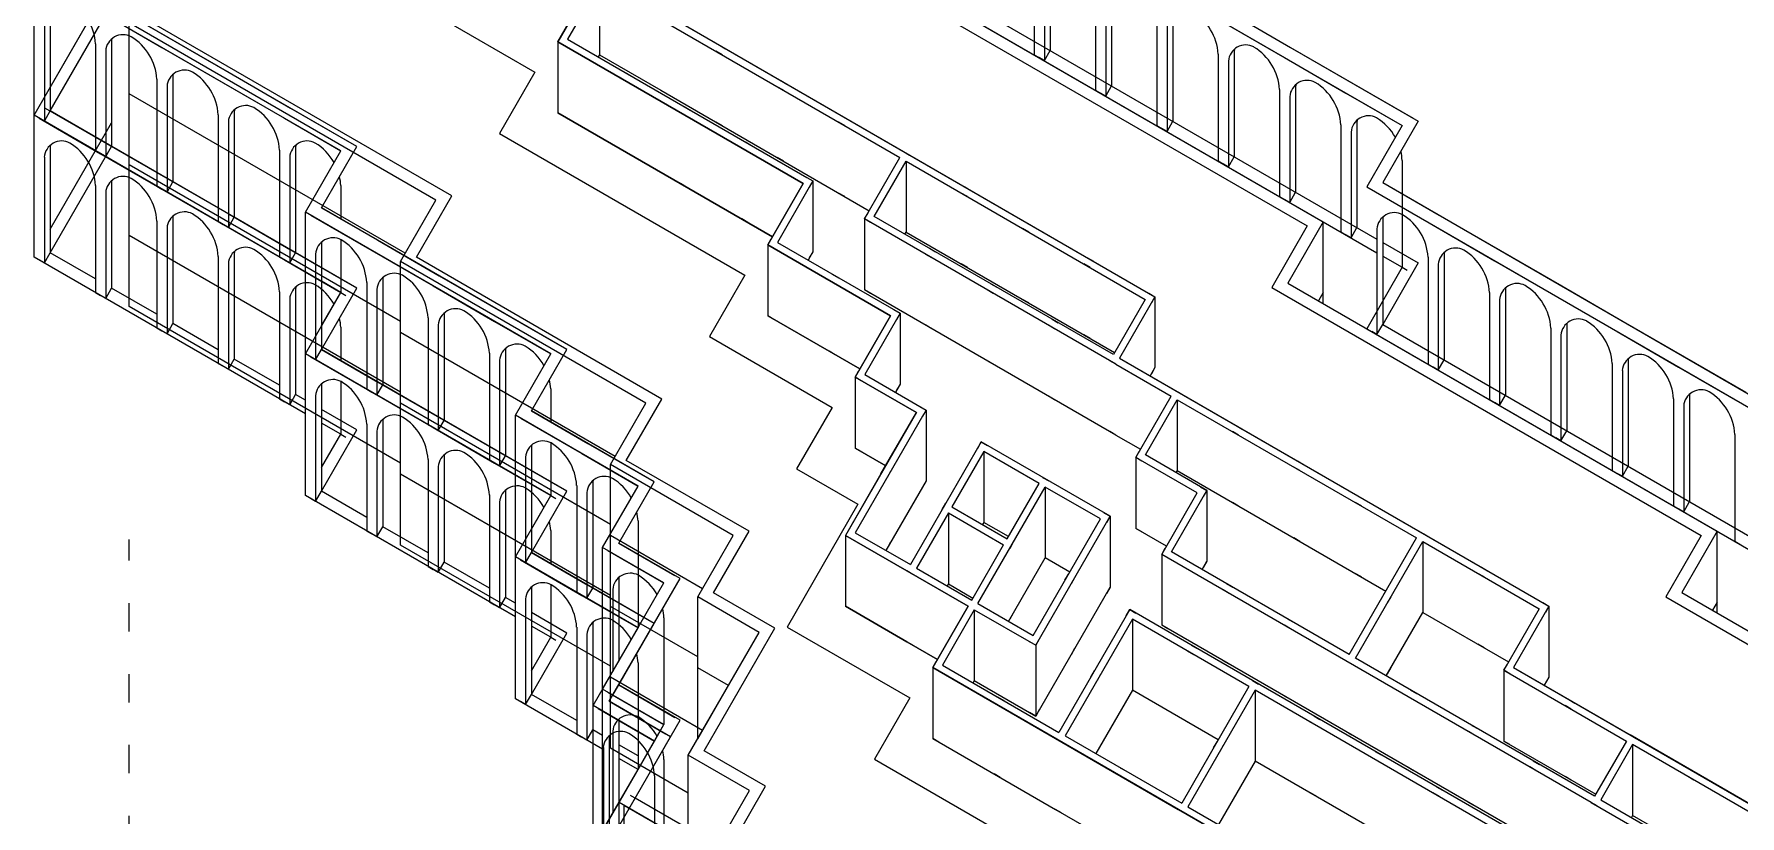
# Model space of a CAD drawing. Header units: metres. Extents: x 1950 to 2882, y 2050 to 2715.
# Drawn here: x 2623.6 to 2695.8, y 2284.4 to 2317.5 of the extents above; entities that cross this region are included whole.
import ezdxf

# ---------------------------------------------------------------- set-up
doc = ezdxf.new("R2010")
doc.units = ezdxf.units.M
doc.linetypes.add('ACAD_ISO03W100', pattern=[30, 12, -18])
for name, color, linetype in [('BACK 1', 250, 'Continuous'), ('BRICK WALLS', 250, 'Continuous'), ('OUTLINE', 250, 'Continuous'), ('PILARS', 250, 'Continuous')]:
    doc.layers.add(name, color=color, linetype=linetype)
doc.layers.add('DOUBLE SKIN FACADE', color=250, linetype='Continuous', transparency=0.5)
doc.layers.add('lineass', color=250, linetype='ACAD_ISO03W100', transparency=0.5)

msp = doc.modelspace()

# ---------------------------------------------------------------- linework, layer by layer
at = {"layer": 'BACK 1'}
for p, q in [((2637.014, 2320.431), (2644.808, 2315.931)), ((2644.808, 2315.931), (2643.308, 2313.333)), ((2660.691, 2289.441), (2659.191, 2286.843))]:
    msp.add_line(p, q, dxfattribs=at)
for points in [[(2659.467, 2298.921), (2660.967, 2301.519), (2658.369, 2303.019), (2659.869, 2305.617), (2654.673, 2308.617), (2656.173, 2311.215), (2645.78, 2317.215), (2647.28, 2319.813), (2639.486, 2324.313), (2641.136, 2327.171)], [(2641.136, 2327.171), (2651.788, 2321.021), (2650.288, 2318.423), (2671.073, 2306.423), (2669.573, 2303.825), (2687.759, 2293.325), (2686.259, 2290.727), (2701.848, 2281.727), (2700.348, 2279.129), (2710.74, 2273.129), (2709.09, 2270.271), (2703.894, 2273.271), (2702.394, 2270.673), (2697.198, 2273.673), (2695.698, 2271.075), (2661.663, 2290.725), (2663.163, 2293.323), (2660.565, 2294.823)], [(2654.874, 2308.965), (2645.78, 2314.215)], [(2643.308, 2313.333), (2653.7, 2307.333)], [(2653.7, 2307.333), (2652.2, 2304.735)], [(2658.57, 2303.367), (2654.673, 2305.617)], [(2652.2, 2304.735), (2657.397, 2301.735)], [(2671.073, 2303.423), (2670.872, 2303.075)], [(2657.397, 2301.735), (2655.897, 2299.137)], [(2659.668, 2299.269), (2658.369, 2300.019)], [(2655.897, 2299.137), (2658.495, 2297.637)], [(2659.467, 2298.921), (2657.967, 2296.323)], [(2658.495, 2297.637), (2655.495, 2292.441)], [(2660.565, 2294.823), (2657.967, 2296.323)], [(2660.565, 2291.823), (2657.967, 2293.323)], [(2655.495, 2292.441), (2660.691, 2289.441)], [(2661.864, 2291.073), (2660.565, 2291.823)], [(2687.759, 2290.325), (2687.558, 2289.977)], [(2659.191, 2286.843), (2665.859, 2282.993)]]:
    msp.add_lwpolyline(points, dxfattribs=at)
at = {"layer": 'BRICK WALLS'}
for p, q in [((2647.54, 2319.663), (2647.54, 2316.663)), ((2647.54, 2316.663), (2647.489, 2316.575)), ((2647.54, 2316.663), (2650.138, 2315.163)), ((2660.531, 2312.163), (2660.531, 2309.163)), ((2658.771, 2309.715), (2658.771, 2306.715)), ((2671.073, 2306.423), (2671.073, 2303.423)), ((2669.423, 2303.565), (2671.761, 2302.215)), ((2669.573, 2303.825), (2671.911, 2302.475)), ((2672.021, 2302.065), (2672.021, 2299.065)), ((2669.423, 2300.565), (2670.462, 2299.965)), ((2663.825, 2299.869), (2663.825, 2296.869)), ((2670.261, 2299.617), (2670.261, 2296.617)), ((2666.423, 2298.369), (2666.423, 2295.369)), ((2673.269, 2298.227), (2673.269, 2295.227)), ((2662.325, 2297.271), (2662.325, 2294.271)), ((2669.171, 2297.129), (2669.171, 2294.129)), ((2671.359, 2295.519), (2671.359, 2292.519)), ((2682.413, 2296.065), (2682.413, 2293.065)), ((2687.759, 2293.325), (2687.759, 2290.325)), ((2663.423, 2293.173), (2663.423, 2290.173)), ((2670.119, 2292.771), (2670.119, 2289.771)), ((2666.021, 2291.673), (2666.021, 2288.673)), ((2685.85, 2290.617), (2685.85, 2287.617)), ((2663.423, 2290.173), (2663.372, 2290.085)), ((2675.315, 2289.771), (2675.315, 2286.771)), ((2691.306, 2287.467), (2691.306, 2284.467))]:
    msp.add_line(p, q, dxfattribs=at)
for points in [[(2647.28, 2319.813), (2645.78, 2317.215), (2656.173, 2311.215)], [(2647.54, 2319.663), (2646.19, 2317.325), (2656.323, 2311.475)], [(2650.138, 2318.163), (2660.271, 2312.313)], [(2650.288, 2318.423), (2660.421, 2312.573)], [(2645.78, 2317.215), (2645.78, 2314.215), (2654.874, 2308.965)], [(2650.138, 2315.163), (2658.972, 2310.063)], [(2669.423, 2303.565), (2658.771, 2309.715), (2660.271, 2312.313)], [(2660.421, 2312.573), (2671.073, 2306.423), (2669.573, 2303.825)], [(2656.583, 2311.325), (2656.583, 2308.325)], [(2656.173, 2311.215), (2654.673, 2308.617), (2659.869, 2305.617)], [(2656.433, 2311.065), (2655.083, 2308.727), (2660.279, 2305.727)], [(2660.48, 2309.075), (2660.531, 2309.163), (2669.364, 2304.063)], [(2654.673, 2308.617), (2654.673, 2305.617), (2658.57, 2303.367)], [(2656.583, 2308.325), (2656.382, 2307.977)], [(2669.423, 2300.565), (2658.771, 2306.715)], [(2659.869, 2305.617), (2658.369, 2303.019), (2660.967, 2301.519)], [(2660.279, 2305.727), (2660.279, 2302.727)], [(2660.129, 2305.467), (2658.779, 2303.129), (2661.377, 2301.629)], [(2671.073, 2303.423), (2670.872, 2303.075)], [(2658.369, 2303.019), (2658.369, 2300.019), (2659.668, 2299.269)], [(2660.279, 2302.727), (2660.078, 2302.379)], [(2679.153, 2291.019), (2671.359, 2295.519), (2672.859, 2298.117), (2670.261, 2299.617), (2671.761, 2302.215)], [(2679.303, 2291.279), (2671.769, 2295.629), (2673.269, 2298.227), (2670.671, 2299.727), (2672.021, 2302.065), (2682.153, 2296.215)], [(2671.911, 2302.475), (2682.303, 2296.475)], [(2660.967, 2301.519), (2657.967, 2296.323), (2660.565, 2294.823)], [(2661.227, 2301.369), (2658.377, 2296.433), (2660.715, 2295.083)], [(2661.377, 2301.629), (2661.377, 2298.629)], [(2663.423, 2293.173), (2666.021, 2291.673), (2669.171, 2297.129), (2663.715, 2300.279), (2660.715, 2295.083)], [(2666.163, 2298.519), (2663.825, 2299.869), (2662.475, 2297.531)], [(2671.97, 2298.977), (2672.021, 2299.065), (2680.854, 2293.965)], [(2661.377, 2298.629), (2659.676, 2295.683)], [(2663.573, 2293.433), (2666.423, 2298.369)], [(2663.573, 2293.433), (2665.911, 2292.083), (2668.761, 2297.019), (2666.423, 2298.369)], [(2664.813, 2296.181), (2666.163, 2298.519)], [(2662.325, 2297.271), (2660.975, 2294.933), (2663.313, 2293.583)], [(2662.325, 2297.271), (2664.663, 2295.921)], [(2662.475, 2297.531), (2664.813, 2296.181)], [(2664.864, 2296.269), (2663.825, 2296.869), (2663.774, 2296.781)], [(2657.967, 2296.323), (2657.967, 2293.323), (2660.565, 2291.823)], [(2671.56, 2295.867), (2670.261, 2296.617)], [(2679.303, 2291.279), (2682.153, 2296.215)], [(2682.303, 2296.475), (2687.759, 2293.325), (2686.259, 2290.727), (2691.196, 2287.877)], [(2663.313, 2293.583), (2664.663, 2295.921)], [(2689.696, 2285.279), (2679.563, 2291.129), (2682.413, 2296.065), (2687.35, 2293.215), (2685.85, 2290.617), (2691.046, 2287.617)], [(2660.565, 2294.823), (2663.163, 2293.323)], [(2664.872, 2292.683), (2666.423, 2295.369)], [(2667.462, 2294.769), (2666.423, 2295.369)], [(2673.068, 2294.879), (2673.269, 2295.227)], [(2662.325, 2294.271), (2662.274, 2294.183)], [(2662.325, 2294.271), (2663.364, 2293.671)], [(2663.423, 2290.173), (2666.021, 2288.673), (2669.171, 2294.129)], [(2663.163, 2293.323), (2661.663, 2290.725), (2666.859, 2287.725)], [(2663.423, 2293.173), (2662.073, 2290.835), (2667.009, 2287.985)], [(2675.205, 2290.181), (2670.009, 2293.181), (2667.009, 2287.985)], [(2675.055, 2289.921), (2670.119, 2292.771), (2667.269, 2287.835), (2672.205, 2284.985)], [(2679.153, 2288.019), (2671.359, 2292.519)], [(2680.862, 2290.379), (2682.413, 2293.065), (2686.051, 2290.965)], [(2660.565, 2291.823), (2661.864, 2291.073)], [(2661.663, 2290.725), (2661.663, 2287.725), (2666.859, 2284.725)], [(2689.546, 2285.019), (2679.153, 2291.019)], [(2687.759, 2290.325), (2687.558, 2289.977)], [(2673.756, 2287.671), (2670.119, 2289.771), (2668.568, 2287.085)], [(2675.055, 2289.921), (2672.205, 2284.985)], [(2686.546, 2279.823), (2683.948, 2281.323), (2685.448, 2283.921), (2675.315, 2289.771), (2672.465, 2284.835), (2685.196, 2277.485)], [(2686.696, 2280.083), (2684.358, 2281.433), (2685.858, 2284.031), (2675.205, 2290.181)], [(2666.859, 2287.725), (2672.055, 2284.725)], [(2689.546, 2282.019), (2679.153, 2288.019)], [(2685.85, 2287.617), (2689.747, 2285.367)], [(2691.046, 2287.617), (2689.696, 2285.279)], [(2700.348, 2279.129), (2701.848, 2281.727), (2691.196, 2287.877)], [(2684.149, 2281.671), (2675.315, 2286.771), (2673.764, 2284.085)], [(2666.859, 2284.725), (2672.055, 2281.725)], [(2672.055, 2284.725), (2685.046, 2277.225)], [(2689.546, 2285.019), (2699.938, 2279.019)], [(2700.139, 2279.367), (2691.306, 2284.467), (2691.255, 2284.379)]]:
    msp.add_lwpolyline(points, dxfattribs=at)
for points in [[(2669.313, 2303.975), (2659.181, 2309.825), (2660.531, 2312.163), (2670.663, 2306.313)], [(2700.088, 2279.279), (2701.438, 2281.617), (2691.306, 2287.467), (2689.956, 2285.129)]]:
    msp.add_lwpolyline(points, close=True, dxfattribs=at)
at = {"layer": 'DOUBLE SKIN FACADE'}
for p, q in [((2665.956, 2321.195), (2665.956, 2316.67)), ((2666.389, 2320.895), (2666.389, 2316.42)), ((2666.639, 2321.328), (2666.639, 2316.853)), ((2623.599, 2314.105), (2623.599, 2320.105)), ((2668.555, 2319.695), (2668.555, 2315.17)), ((2668.988, 2319.395), (2668.988, 2314.92)), ((2669.238, 2319.828), (2669.238, 2315.353)), ((2624.282, 2318.763), (2624.282, 2314.288)), ((2626.664, 2318.913), (2629.262, 2317.413)), ((2624.032, 2318.33), (2624.032, 2313.855)), ((2626.414, 2318.48), (2629.012, 2316.98)), ((2671.153, 2318.195), (2671.153, 2313.67)), ((2671.586, 2317.895), (2671.586, 2313.42)), ((2671.836, 2318.328), (2671.836, 2313.853)), ((2673.967, 2318.045), (2676.565, 2316.545)), ((2674.217, 2318.478), (2676.815, 2316.978)), ((2626.197, 2317.13), (2626.197, 2312.605)), ((2626.88, 2317.263), (2626.88, 2312.788)), ((2629.262, 2317.413), (2631.86, 2315.913)), ((2626.63, 2316.83), (2626.63, 2312.355)), ((2629.012, 2316.98), (2631.61, 2315.48)), ((2665.956, 2316.67), (2666.173, 2316.545)), ((2666.389, 2316.42), (2666.173, 2316.545)), ((2666.389, 2316.42), (2666.639, 2316.853)), ((2673.751, 2316.695), (2673.751, 2312.17)), ((2674.184, 2316.395), (2674.184, 2311.92)), ((2674.434, 2316.828), (2674.434, 2312.353)), ((2676.565, 2316.545), (2679.163, 2315.045)), ((2676.815, 2316.978), (2679.413, 2315.478)), ((2628.795, 2315.63), (2628.795, 2311.105)), ((2629.478, 2315.763), (2629.478, 2311.288)), ((2631.86, 2315.913), (2634.458, 2314.413)), ((2629.228, 2315.33), (2629.228, 2310.855)), ((2631.61, 2315.48), (2634.208, 2313.98)), ((2668.555, 2315.17), (2668.771, 2315.045)), ((2668.988, 2314.92), (2668.771, 2315.045)), ((2668.988, 2314.92), (2669.238, 2315.353)), ((2676.349, 2315.195), (2676.349, 2310.67)), ((2676.782, 2314.895), (2676.782, 2310.42)), ((2677.032, 2315.328), (2677.032, 2310.853)), ((2679.163, 2315.045), (2681.545, 2313.67)), ((2679.413, 2315.478), (2682.011, 2313.978)), ((2624.032, 2313.855), (2624.282, 2314.288)), ((2624.066, 2314.413), (2626.664, 2312.913)), ((2632.076, 2314.263), (2632.076, 2309.788)), ((2634.458, 2314.413), (2637.056, 2312.913)), ((2623.599, 2308.105), (2623.599, 2314.105)), ((2623.816, 2313.98), (2626.414, 2312.48)), ((2624.032, 2313.855), (2623.816, 2313.98)), ((2631.393, 2314.13), (2631.393, 2309.605)), ((2631.826, 2313.83), (2631.826, 2309.355)), ((2634.208, 2313.98), (2636.59, 2312.605)), ((2671.153, 2313.67), (2671.369, 2313.545)), ((2671.586, 2313.42), (2671.369, 2313.545)), ((2671.586, 2313.42), (2671.836, 2313.853)), ((2678.947, 2313.695), (2678.947, 2309.17)), ((2679.63, 2313.828), (2679.63, 2309.353)), ((2624.282, 2312.763), (2624.282, 2308.288)), ((2626.63, 2312.355), (2626.88, 2312.788)), ((2626.664, 2312.913), (2629.262, 2311.413)), ((2634.674, 2312.763), (2634.674, 2308.288)), ((2679.38, 2313.395), (2679.38, 2308.92)), ((2624.032, 2312.33), (2624.032, 2307.855)), ((2626.197, 2312.605), (2626.414, 2312.48)), ((2626.414, 2312.48), (2629.012, 2310.98)), ((2626.63, 2312.355), (2626.414, 2312.48)), ((2633.991, 2312.63), (2633.991, 2308.105)), ((2634.424, 2312.33), (2634.424, 2307.855)), ((2673.751, 2312.17), (2673.967, 2312.045)), ((2674.184, 2311.92), (2673.967, 2312.045)), ((2674.184, 2311.92), (2674.434, 2312.353)), ((2681.545, 2312.195), (2681.545, 2307.67)), ((2629.228, 2310.855), (2629.478, 2311.288)), ((2629.262, 2311.413), (2631.86, 2309.913)), ((2626.197, 2311.13), (2626.197, 2306.605)), ((2626.63, 2310.83), (2626.63, 2306.355)), ((2626.88, 2311.263), (2626.88, 2306.788)), ((2628.795, 2311.105), (2629.012, 2310.98)), ((2629.012, 2310.98), (2631.61, 2309.48)), ((2629.228, 2310.855), (2629.012, 2310.98)), ((2636.59, 2311.13), (2636.59, 2309.718)), ((2676.349, 2310.67), (2676.565, 2310.545)), ((2676.782, 2310.42), (2677.032, 2310.853)), ((2680.261, 2310.947), (2682.859, 2309.447)), ((2680.728, 2311.255), (2683.109, 2309.88)), ((2631.86, 2309.913), (2634.458, 2308.413)), ((2635.09, 2304.007), (2635.09, 2310.007)), ((2635.306, 2309.882), (2637.904, 2308.382)), ((2635.773, 2310.19), (2638.154, 2308.815)), ((2676.782, 2310.42), (2676.565, 2310.545)), ((2683.109, 2309.88), (2685.708, 2308.38)), ((2628.795, 2309.63), (2628.795, 2305.105)), ((2629.228, 2309.33), (2629.228, 2304.855)), ((2629.478, 2309.763), (2629.478, 2305.288)), ((2631.393, 2309.605), (2631.61, 2309.48)), ((2631.61, 2309.48), (2634.208, 2307.98)), ((2631.826, 2309.355), (2631.61, 2309.48)), ((2631.826, 2309.355), (2632.076, 2309.788)), ((2678.947, 2309.17), (2679.163, 2309.045)), ((2679.38, 2308.92), (2679.63, 2309.353)), ((2680.478, 2309.297), (2680.478, 2304.822)), ((2680.728, 2309.73), (2680.728, 2305.255)), ((2682.859, 2309.447), (2685.458, 2307.947)), ((2634.458, 2308.413), (2637.056, 2306.913)), ((2635.773, 2308.665), (2635.773, 2304.19)), ((2636.59, 2308.84), (2636.59, 2306.605)), ((2637.904, 2308.382), (2640.502, 2306.882)), ((2638.154, 2308.815), (2640.752, 2307.315)), ((2679.38, 2308.92), (2679.163, 2309.045)), ((2685.708, 2308.38), (2688.306, 2306.88)), ((2624.032, 2307.855), (2623.816, 2307.98)), ((2624.032, 2307.855), (2624.282, 2308.288)), ((2631.393, 2308.13), (2631.393, 2303.605)), ((2631.826, 2307.83), (2631.826, 2303.355)), ((2632.076, 2308.263), (2632.076, 2303.788)), ((2633.991, 2308.105), (2634.208, 2307.98)), ((2634.208, 2307.98), (2636.59, 2306.605)), ((2634.424, 2307.855), (2634.208, 2307.98)), ((2634.424, 2307.855), (2634.674, 2308.288)), ((2635.523, 2308.232), (2635.523, 2303.757)), ((2681.545, 2307.67), (2681.761, 2307.545)), ((2682.643, 2308.097), (2682.643, 2303.572)), ((2683.076, 2307.797), (2683.076, 2303.322)), ((2683.326, 2308.23), (2683.326, 2303.755)), ((2685.458, 2307.947), (2688.056, 2306.447)), ((2637.688, 2307.032), (2637.688, 2302.507)), ((2638.371, 2307.165), (2638.371, 2302.69)), ((2640.752, 2307.315), (2643.35, 2305.815)), ((2626.197, 2306.605), (2626.414, 2306.48)), ((2626.63, 2306.355), (2626.414, 2306.48)), ((2626.63, 2306.355), (2626.88, 2306.788)), ((2633.991, 2306.63), (2633.991, 2302.105)), ((2634.424, 2306.33), (2634.424, 2301.855)), ((2634.674, 2306.763), (2634.674, 2302.288)), ((2636.59, 2306.605), (2636.806, 2306.48)), ((2638.121, 2306.732), (2638.121, 2302.257)), ((2640.502, 2306.882), (2643.1, 2305.382)), ((2685.241, 2306.597), (2685.241, 2302.072)), ((2685.674, 2306.297), (2685.674, 2301.822)), ((2685.924, 2306.73), (2685.924, 2302.255)), ((2688.056, 2306.447), (2690.654, 2304.947)), ((2688.306, 2306.88), (2690.904, 2305.38)), ((2640.286, 2305.532), (2640.286, 2301.007)), ((2640.969, 2305.665), (2640.969, 2301.19)), ((2643.35, 2305.815), (2645.948, 2304.315)), ((2628.795, 2305.105), (2629.012, 2304.98)), ((2629.228, 2304.855), (2629.012, 2304.98)), ((2629.228, 2304.855), (2629.478, 2305.288)), ((2636.59, 2305.13), (2636.59, 2303.718)), ((2640.719, 2305.232), (2640.719, 2300.757)), ((2643.1, 2305.382), (2645.482, 2304.007)), ((2680.478, 2304.822), (2680.261, 2304.947)), ((2680.478, 2304.822), (2680.728, 2305.255)), ((2687.839, 2305.097), (2687.839, 2300.572)), ((2688.272, 2304.797), (2688.272, 2300.322)), ((2688.522, 2305.23), (2688.522, 2300.755)), ((2690.654, 2304.947), (2693.252, 2303.447)), ((2690.904, 2305.38), (2693.502, 2303.88)), ((2635.523, 2303.757), (2635.773, 2304.19)), ((2635.773, 2304.19), (2638.154, 2302.815)), ((2643.567, 2304.165), (2643.567, 2299.69)), ((2631.393, 2303.605), (2631.61, 2303.48)), ((2631.826, 2303.355), (2631.61, 2303.48)), ((2631.826, 2303.355), (2632.076, 2303.788)), ((2635.09, 2298.007), (2635.09, 2304.007)), ((2635.306, 2303.882), (2637.904, 2302.382)), ((2635.523, 2303.757), (2635.306, 2303.882)), ((2642.884, 2304.032), (2642.884, 2299.507)), ((2643.317, 2303.732), (2643.317, 2299.257)), ((2682.643, 2303.572), (2682.859, 2303.447)), ((2683.076, 2303.322), (2682.859, 2303.447)), ((2683.076, 2303.322), (2683.326, 2303.755)), ((2690.437, 2303.597), (2690.437, 2299.072)), ((2691.12, 2303.73), (2691.12, 2299.255)), ((2693.252, 2303.447), (2695.85, 2301.947)), ((2693.502, 2303.88), (2696.1, 2302.38)), ((2635.773, 2302.665), (2635.773, 2298.19)), ((2636.59, 2302.84), (2636.59, 2300.605)), ((2638.121, 2302.257), (2638.371, 2302.69)), ((2638.154, 2302.815), (2640.752, 2301.315)), ((2690.87, 2303.297), (2690.87, 2298.822)), ((2633.991, 2302.105), (2634.208, 2301.98)), ((2634.424, 2301.855), (2634.208, 2301.98)), ((2634.424, 2301.855), (2634.674, 2302.288)), ((2635.523, 2302.232), (2635.523, 2297.757)), ((2637.688, 2302.507), (2637.904, 2302.382)), ((2637.904, 2302.382), (2640.502, 2300.882)), ((2638.121, 2302.257), (2637.904, 2302.382)), ((2645.482, 2302.532), (2645.482, 2301.12)), ((2685.241, 2302.072), (2685.458, 2301.947)), ((2685.674, 2301.822), (2685.458, 2301.947)), ((2685.674, 2301.822), (2685.924, 2302.255)), ((2693.035, 2302.097), (2693.035, 2297.572)), ((2693.718, 2302.23), (2693.718, 2297.755)), ((2638.371, 2301.165), (2638.371, 2296.69)), ((2640.719, 2300.757), (2640.969, 2301.19)), ((2640.752, 2301.315), (2643.35, 2299.815)), ((2643.982, 2295.409), (2643.982, 2301.409)), ((2644.198, 2301.284), (2646.796, 2299.784)), ((2644.665, 2301.592), (2647.046, 2300.217)), ((2693.468, 2301.797), (2693.468, 2297.322)), ((2636.59, 2300.605), (2636.806, 2300.48)), ((2637.688, 2301.032), (2637.688, 2296.507)), ((2638.121, 2300.732), (2638.121, 2296.257)), ((2640.286, 2301.007), (2640.502, 2300.882)), ((2640.502, 2300.882), (2643.1, 2299.382)), ((2640.719, 2300.757), (2640.502, 2300.882)), ((2687.839, 2300.572), (2688.056, 2300.447)), ((2688.272, 2300.322), (2688.056, 2300.447)), ((2688.272, 2300.322), (2688.522, 2300.755)), ((2695.633, 2300.597), (2695.633, 2296.072)), ((2643.35, 2299.815), (2645.948, 2298.315)), ((2644.665, 2300.067), (2644.665, 2295.592)), ((2645.482, 2300.242), (2645.482, 2298.007)), ((2646.796, 2299.784), (2649.178, 2298.409)), ((2647.046, 2300.217), (2649.644, 2298.717)), ((2640.286, 2299.532), (2640.286, 2295.007)), ((2640.719, 2299.232), (2640.719, 2294.757)), ((2640.969, 2299.665), (2640.969, 2295.19)), ((2642.884, 2299.507), (2643.1, 2299.382)), ((2643.1, 2299.382), (2645.482, 2298.007)), ((2643.317, 2299.257), (2643.1, 2299.382)), ((2643.317, 2299.257), (2643.567, 2299.69)), ((2644.415, 2299.634), (2644.415, 2295.159)), ((2690.437, 2299.072), (2690.654, 2298.947)), ((2690.87, 2298.822), (2691.12, 2299.255)), ((2646.58, 2298.434), (2646.58, 2293.909)), ((2647.263, 2298.567), (2647.263, 2294.092)), ((2690.87, 2298.822), (2690.654, 2298.947)), ((2635.523, 2297.757), (2635.306, 2297.882)), ((2635.523, 2297.757), (2635.773, 2298.19)), ((2642.884, 2298.032), (2642.884, 2293.507)), ((2643.317, 2297.732), (2643.317, 2293.257)), ((2643.567, 2298.165), (2643.567, 2293.69)), ((2645.482, 2298.007), (2645.698, 2297.882)), ((2647.013, 2298.134), (2647.013, 2293.659)), ((2693.035, 2297.572), (2693.252, 2297.447)), ((2693.468, 2297.322), (2693.718, 2297.755)), ((2649.178, 2296.934), (2649.178, 2292.409)), ((2693.468, 2297.322), (2693.252, 2297.447)), ((2637.688, 2296.507), (2637.904, 2296.382)), ((2638.121, 2296.257), (2637.904, 2296.382)), ((2638.121, 2296.257), (2638.371, 2296.69)), ((2645.482, 2296.532), (2645.482, 2295.12)), ((2643.982, 2289.409), (2643.982, 2295.409)), ((2644.415, 2295.159), (2644.665, 2295.592)), ((2644.665, 2295.592), (2647.046, 2294.217)), ((2647.678, 2289.811), (2647.678, 2295.811)), ((2647.894, 2295.686), (2650.276, 2294.311)), ((2648.361, 2295.994), (2650.743, 2294.619)), ((2695.633, 2296.072), (2695.85, 2295.947)), ((2640.286, 2295.007), (2640.502, 2294.882)), ((2640.719, 2294.757), (2640.502, 2294.882)), ((2640.719, 2294.757), (2640.969, 2295.19)), ((2644.198, 2295.284), (2646.796, 2293.784)), ((2644.415, 2295.159), (2644.198, 2295.284)), ((2644.665, 2294.067), (2644.665, 2289.592)), ((2645.482, 2294.242), (2645.482, 2292.007)), ((2647.013, 2293.659), (2647.263, 2294.092)), ((2647.046, 2294.217), (2649.644, 2292.717)), ((2648.111, 2294.036), (2648.111, 2290.561)), ((2648.361, 2294.469), (2648.361, 2290.994)), ((2642.884, 2293.507), (2643.1, 2293.382)), ((2643.317, 2293.257), (2643.1, 2293.382)), ((2643.317, 2293.257), (2643.567, 2293.69)), ((2644.415, 2293.634), (2644.415, 2289.159)), ((2646.58, 2293.909), (2646.796, 2293.784)), ((2646.796, 2293.784), (2649.178, 2292.409)), ((2647.013, 2293.659), (2646.796, 2293.784)), ((2647.263, 2292.567), (2647.263, 2288.092)), ((2650.276, 2292.836), (2650.276, 2288.311)), ((2645.482, 2292.007), (2645.698, 2291.882)), ((2646.58, 2292.434), (2646.58, 2287.909)), ((2647.013, 2292.134), (2647.013, 2287.659)), ((2649.178, 2290.934), (2649.178, 2286.409)), ((2647.678, 2283.811), (2647.678, 2289.811)), ((2647.894, 2289.686), (2650.276, 2288.311)), ((2648.111, 2289.561), (2648.361, 2289.994)), ((2648.361, 2289.994), (2650.743, 2288.619)), ((2644.415, 2289.159), (2644.198, 2289.284)), ((2644.415, 2289.159), (2644.665, 2289.592)), ((2647.276, 2283.115), (2647.276, 2289.115)), ((2647.493, 2288.99), (2649.874, 2287.615)), ((2647.959, 2289.298), (2650.341, 2287.923)), ((2648.361, 2288.469), (2648.361, 2284.994)), ((2646.58, 2287.909), (2646.796, 2287.784)), ((2647.013, 2287.659), (2646.796, 2287.784)), ((2647.013, 2287.659), (2647.263, 2288.092)), ((2647.959, 2287.773), (2647.959, 2283.298)), ((2648.111, 2288.036), (2648.111, 2284.561)), ((2647.709, 2287.34), (2647.709, 2282.865)), ((2650.276, 2286.836), (2650.276, 2282.311)), ((2649.874, 2286.14), (2649.874, 2281.615)), ((2648.374, 2285.017), (2648.624, 2285.45)), ((2648.841, 2285.325), (2651.439, 2283.825)), ((2648.374, 2279.017), (2648.374, 2285.017)), ((2648.591, 2278.892), (2648.591, 2284.892)), ((2648.591, 2284.892), (2651.189, 2283.392))]:
    msp.add_line(p, q, dxfattribs=at)
for points in [[(2696.553, 2254.665), (2695.053, 2252.067), (2648.374, 2279.017), (2649.874, 2281.615), (2647.276, 2283.115), (2650.276, 2288.311), (2647.678, 2289.811), (2649.178, 2292.409), (2643.982, 2295.409), (2645.482, 2298.007), (2635.09, 2304.007), (2636.59, 2306.605), (2623.599, 2314.105), (2637.049, 2337.401)], [(2624.282, 2315.288), (2637.049, 2337.401), (2662.943, 2322.451), (2661.443, 2319.853), (2680.478, 2308.864)], [(2696.37, 2255.348), (2694.87, 2252.75), (2649.057, 2279.2), (2650.557, 2281.798), (2647.959, 2283.298), (2650.959, 2288.494), (2648.361, 2289.994), (2649.861, 2292.592), (2644.665, 2295.592), (2646.165, 2298.19), (2635.773, 2304.19), (2637.273, 2306.788), (2624.282, 2314.288), (2637.232, 2336.718)], [(2626.197, 2313.183), (2624.282, 2314.288), (2637.232, 2336.718), (2662.26, 2322.268), (2660.76, 2319.67), (2680.478, 2308.286)], [(2661.443, 2325.853), (2682.228, 2313.853), (2680.728, 2311.255), (2698.914, 2300.755)], [(2660.76, 2325.67), (2681.545, 2313.67), (2680.045, 2311.072), (2698.231, 2300.572)], [(2696.553, 2260.665), (2695.053, 2258.067), (2648.374, 2285.017), (2649.874, 2287.615), (2647.276, 2289.115), (2650.276, 2294.311), (2647.678, 2295.811), (2649.178, 2298.409), (2643.982, 2301.409), (2645.482, 2304.007), (2635.09, 2310.007), (2636.59, 2312.605), (2623.599, 2320.105)], [(2696.37, 2261.348), (2694.87, 2258.75), (2649.057, 2285.2), (2650.557, 2287.798), (2647.959, 2289.298), (2650.959, 2294.494), (2648.361, 2295.994), (2649.861, 2298.592), (2644.665, 2301.592), (2646.165, 2304.19), (2635.773, 2310.19), (2637.273, 2312.788), (2624.282, 2320.288)], [(2660.76, 2319.67), (2680.478, 2308.286)], [(2661.443, 2319.853), (2680.478, 2308.864)], [(2635.09, 2307.471), (2623.599, 2314.105)], [(2624.282, 2309.288), (2626.88, 2313.788)], [(2626.197, 2307.183), (2624.282, 2308.288), (2626.88, 2312.788)], [(2628.795, 2311.683), (2626.88, 2312.788)], [(2631.393, 2310.183), (2629.478, 2311.288)], [(2633.991, 2308.683), (2632.076, 2309.788)], [(2680.728, 2308.719), (2682.228, 2307.853), (2680.728, 2305.255), (2698.914, 2294.755), (2697.414, 2292.157), (2713.003, 2283.157), (2711.503, 2280.559), (2727.091, 2271.559), (2725.591, 2268.961), (2738.582, 2261.461), (2728.132, 2243.361), (2709.945, 2253.861), (2708.445, 2251.263), (2703.249, 2254.263), (2701.749, 2251.665), (2696.553, 2254.665), (2695.053, 2252.067), (2648.374, 2279.017), (2649.874, 2281.615), (2647.276, 2283.115), (2649.874, 2287.615)], [(2680.728, 2308.719), (2682.228, 2307.853), (2680.728, 2305.255), (2698.914, 2294.755)], [(2635.09, 2301.471), (2623.599, 2308.105)], [(2635.09, 2308.049), (2634.674, 2308.288)], [(2680.728, 2308.142), (2681.545, 2307.67), (2680.045, 2305.072), (2698.231, 2294.572), (2696.731, 2291.974), (2712.32, 2282.974), (2710.82, 2280.376), (2726.408, 2271.376), (2724.908, 2268.778), (2737.899, 2261.278), (2727.949, 2244.044), (2709.762, 2254.544), (2708.262, 2251.946), (2703.066, 2254.946), (2701.566, 2252.348), (2696.37, 2255.348), (2694.87, 2252.75), (2649.057, 2279.2), (2650.557, 2281.798), (2647.959, 2283.298), (2650.959, 2288.494), (2648.361, 2289.994), (2649.861, 2292.592)], [(2680.728, 2308.142), (2681.545, 2307.67), (2680.045, 2305.072), (2698.231, 2294.572)], [(2637.688, 2303.084), (2635.773, 2304.19), (2637.273, 2306.788), (2635.773, 2307.654)], [(2635.773, 2305.19), (2636.59, 2306.605), (2635.773, 2307.077)], [(2628.795, 2305.683), (2626.88, 2306.788)], [(2631.393, 2304.183), (2629.478, 2305.288)], [(2633.991, 2302.683), (2632.076, 2303.788)], [(2643.982, 2298.873), (2635.09, 2304.007)], [(2640.286, 2301.584), (2638.371, 2302.69)], [(2635.09, 2302.049), (2634.674, 2302.288)], [(2637.688, 2297.084), (2635.773, 2298.19), (2637.273, 2300.788), (2635.773, 2301.654)], [(2642.884, 2300.084), (2640.969, 2301.19)], [(2635.773, 2299.19), (2636.59, 2300.605), (2635.773, 2301.077)], [(2643.982, 2299.45), (2643.567, 2299.69)], [(2646.58, 2294.486), (2644.665, 2295.592), (2646.165, 2298.19), (2644.665, 2299.056)], [(2644.665, 2296.592), (2645.482, 2298.007), (2644.665, 2298.479)], [(2643.982, 2292.873), (2635.09, 2298.007)], [(2640.286, 2295.584), (2638.371, 2296.69)], [(2647.678, 2293.275), (2643.982, 2295.409)], [(2642.884, 2294.084), (2640.969, 2295.19)], [(2647.678, 2293.852), (2647.263, 2294.092)], [(2643.982, 2293.45), (2643.567, 2293.69)], [(2649.178, 2292.986), (2648.361, 2293.458)], [(2646.58, 2288.486), (2644.665, 2289.592), (2646.165, 2292.19), (2644.665, 2293.056)], [(2647.678, 2289.811), (2649.178, 2292.409), (2648.361, 2292.881)], [(2644.665, 2290.592), (2645.482, 2292.007), (2644.665, 2292.479)], [(2649.874, 2287.615), (2650.276, 2288.311), (2647.678, 2289.811)], [(2647.678, 2287.275), (2643.982, 2289.409)], [(2647.678, 2287.852), (2647.263, 2288.092)], [(2649.178, 2286.986), (2648.361, 2287.458)], [(2647.678, 2283.811), (2649.178, 2286.409), (2648.361, 2286.881)], [(2734.552, 2257.21), (2737.899, 2255.278), (2727.949, 2238.044), (2709.762, 2248.544), (2708.262, 2245.946), (2703.066, 2248.946), (2701.566, 2246.348), (2696.37, 2249.348), (2694.87, 2246.75), (2649.057, 2273.2), (2650.557, 2275.798), (2647.959, 2277.298), (2650.959, 2282.494), (2648.361, 2283.994), (2649.861, 2286.592)]]:
    msp.add_lwpolyline(points, dxfattribs=at)
for centre, radius, start, end in [((2623.949, 2317.003), 2.252, 3.22633, 58.81962), ((2671.502, 2316.568), 2.252, 3.22633, 58.81962), ((2627.366, 2316.779), 0.738, 62.00218, 175.99319), ((2627.616, 2317.212), 0.738, 169.80303, 175.99319), ((2626.547, 2315.503), 2.252, 3.22633, 58.81962), ((2674.92, 2316.344), 0.738, 62.00218, 175.99319), ((2675.17, 2316.777), 0.738, 169.80303, 175.99319), ((2674.1, 2315.068), 2.252, 3.22633, 58.81962), ((2629.964, 2315.279), 0.738, 62.00218, 175.99319), ((2630.214, 2315.712), 0.738, 169.80303, 175.99319), ((2629.145, 2314.003), 2.252, 3.22633, 58.81962), ((2677.518, 2314.844), 0.738, 62.00218, 175.99319), ((2677.768, 2315.277), 0.738, 169.80303, 175.99319), ((2676.698, 2313.568), 2.252, 3.22633, 58.81962), ((2632.563, 2313.779), 0.738, 62.00218, 175.99319), ((2632.813, 2314.212), 0.738, 169.80303, 175.99319), ((2631.743, 2312.503), 2.252, 3.22633, 58.81962), ((2680.116, 2313.344), 0.738, 62.00218, 175.99319), ((2680.366, 2313.777), 0.738, 169.80303, 175.99319), ((2679.296, 2312.068), 2.252, 29.40026, 58.81962), ((2624.768, 2312.279), 0.738, 62.00218, 175.99319), ((2625.018, 2312.712), 0.738, 169.80303, 175.99319), ((2623.949, 2311.003), 2.252, 3.22633, 58.81962), ((2635.161, 2312.279), 0.738, 62.00218, 175.99319), ((2635.411, 2312.712), 0.738, 169.80303, 175.99319), ((2634.341, 2311.003), 2.252, 29.40026, 58.81962), ((2679.296, 2312.068), 2.252, 3.22633, 13.02513), ((2627.366, 2310.779), 0.738, 62.00218, 175.99319), ((2627.616, 2311.212), 0.738, 169.80303, 175.99319), ((2626.547, 2309.503), 2.252, 3.22633, 58.81962), ((2634.341, 2311.003), 2.252, 3.22633, 13.02513), ((2629.964, 2309.279), 0.738, 62.00218, 175.99319), ((2630.214, 2309.712), 0.738, 169.80303, 175.99319), ((2629.145, 2308.003), 2.252, 3.22633, 58.81962), ((2681.214, 2309.246), 0.738, 62.00218, 175.99319), ((2680.394, 2307.97), 2.252, 3.22633, 58.81962), ((2681.464, 2309.679), 0.738, 169.80303, 175.99319), ((2632.563, 2307.779), 0.738, 62.00218, 175.99319), ((2631.743, 2306.503), 2.252, 3.22633, 58.81962), ((2636.259, 2308.181), 0.738, 62.00218, 175.99319), ((2636.509, 2308.614), 0.738, 169.80303, 175.99319), ((2635.439, 2306.905), 2.252, 3.22633, 58.81962), ((2683.812, 2307.746), 0.738, 62.00218, 175.99319), ((2682.993, 2306.47), 2.252, 3.22633, 58.81962), ((2632.813, 2308.212), 0.738, 169.80303, 175.99319), ((2684.062, 2308.179), 0.738, 169.80303, 175.99319), ((2635.161, 2306.279), 0.738, 62.00218, 175.99319), ((2638.857, 2306.681), 0.738, 62.00218, 175.99319), ((2639.107, 2307.114), 0.738, 169.80303, 175.99319), ((2638.037, 2305.405), 2.252, 3.22633, 58.81962), ((2686.41, 2306.246), 0.738, 62.00218, 175.99319), ((2635.411, 2306.712), 0.738, 169.80303, 175.99319), ((2634.341, 2305.003), 2.252, 29.40026, 58.81962), ((2686.66, 2306.679), 0.738, 169.80303, 175.99319), ((2685.591, 2304.97), 2.252, 3.22633, 58.81962), ((2634.341, 2305.003), 2.252, 3.22633, 13.02513), ((2641.455, 2305.181), 0.738, 62.00218, 175.99319), ((2641.705, 2305.614), 0.738, 169.80303, 175.99319), ((2640.635, 2303.905), 2.252, 3.22633, 58.81962), ((2689.008, 2304.746), 0.738, 62.00218, 175.99319), ((2689.258, 2305.179), 0.738, 169.80303, 175.99319), ((2688.189, 2303.47), 2.252, 3.22633, 58.81962), ((2644.053, 2303.681), 0.738, 62.00218, 175.99319), ((2644.303, 2304.114), 0.738, 169.80303, 175.99319), ((2643.233, 2302.405), 2.252, 29.40026, 58.81962), ((2691.606, 2303.246), 0.738, 62.00218, 175.99319), ((2691.856, 2303.679), 0.738, 169.80303, 175.99319), ((2690.787, 2301.97), 2.252, 3.22633, 58.81962), ((2636.259, 2302.181), 0.738, 62.00218, 175.99319), ((2636.509, 2302.614), 0.738, 169.80303, 175.99319), ((2635.439, 2300.905), 2.252, 3.22633, 58.81962), ((2643.233, 2302.405), 2.252, 3.22633, 13.02513), ((2694.204, 2301.746), 0.738, 62.00218, 175.99319), ((2694.454, 2302.179), 0.738, 169.80303, 175.99319), ((2693.385, 2300.47), 2.252, 3.22633, 58.81962), ((2638.857, 2300.681), 0.738, 62.00218, 175.99319), ((2639.107, 2301.114), 0.738, 169.80303, 175.99319), ((2638.037, 2299.405), 2.252, 3.22633, 58.81962), ((2641.455, 2299.181), 0.738, 62.00218, 175.99319), ((2641.705, 2299.614), 0.738, 169.80303, 175.99319), ((2640.635, 2297.905), 2.252, 3.22633, 58.81962), ((2645.151, 2299.582), 0.738, 62.00218, 175.99319), ((2645.401, 2300.015), 0.738, 169.80303, 175.99319), ((2644.331, 2298.307), 2.252, 3.22633, 58.81962), ((2644.053, 2297.681), 0.738, 62.00218, 175.99319), ((2643.233, 2296.405), 2.252, 29.40026, 58.81962), ((2647.749, 2298.082), 0.738, 62.00218, 175.99319), ((2647.999, 2298.515), 0.738, 169.80303, 175.99319), ((2646.929, 2296.807), 2.252, 29.40026, 58.81962), ((2644.303, 2298.114), 0.738, 169.80303, 175.99319), ((2643.233, 2296.405), 2.252, 3.22633, 13.02513), ((2646.929, 2296.807), 2.252, 3.22633, 13.02513), ((2648.847, 2293.984), 0.738, 62.00218, 175.99319), ((2645.151, 2293.582), 0.738, 62.00218, 175.99319), ((2645.401, 2294.015), 0.738, 169.80303, 175.99319), ((2644.331, 2292.307), 2.252, 3.22633, 58.81962), ((2649.097, 2294.417), 0.738, 169.80303, 175.99319), ((2648.028, 2292.709), 2.252, 29.40026, 58.81962), ((2648.028, 2292.709), 2.252, 3.22633, 13.02513), ((2647.749, 2292.082), 0.738, 62.00218, 175.99319), ((2647.999, 2292.515), 0.738, 169.80303, 175.99319), ((2646.929, 2290.807), 2.252, 29.40026, 58.81962), ((2646.929, 2290.807), 2.252, 3.22633, 13.02513), ((2648.847, 2287.984), 0.738, 62.00218, 175.99319), ((2649.097, 2288.417), 0.738, 169.80303, 175.99319), ((2648.028, 2286.709), 2.252, 29.40026, 58.81962), ((2648.445, 2287.288), 0.738, 62.00218, 175.99319), ((2648.695, 2287.721), 0.738, 169.80303, 175.99319), ((2647.626, 2286.013), 2.252, 3.22633, 58.81962), ((2648.028, 2286.709), 2.252, 3.22633, 13.02513)]:
    msp.add_arc(centre, radius, start, end, dxfattribs=at)
at = {"layer": 'lineass', "ltscale": 0.1}
msp.add_line((2627.629, 2256.253), (2627.629, 2296.147), dxfattribs=at)
at = {"layer": 'OUTLINE'}
for points in [[(2656.742, 2321.42), (2677.526, 2309.42), (2676.026, 2306.822), (2694.213, 2296.322), (2692.713, 2293.724), (2708.301, 2284.724)], [(2657.414, 2321.6), (2678.198, 2309.6), (2676.698, 2307.002), (2694.885, 2296.502), (2693.385, 2293.904), (2708.973, 2284.904)], [(2700.669, 2258.521), (2695.473, 2261.521), (2693.973, 2258.923), (2652.404, 2282.923), (2653.904, 2285.521), (2651.306, 2287.021), (2654.306, 2292.217), (2651.708, 2293.717), (2653.208, 2296.316), (2648.012, 2299.316), (2649.512, 2301.914), (2639.119, 2307.914), (2640.619, 2310.512), (2627.629, 2318.012)], [(2627.629, 2306.012), (2627.629, 2309.012), (2627.629, 2312.012), (2627.629, 2315.012), (2627.629, 2318.012)], [(2700.489, 2259.193), (2695.293, 2262.193), (2693.793, 2259.595), (2653.076, 2283.103), (2654.576, 2285.701), (2651.978, 2287.201), (2654.978, 2292.397), (2652.379, 2293.897), (2653.879, 2296.496), (2648.683, 2299.496), (2650.183, 2302.094), (2639.791, 2308.094), (2641.291, 2310.692), (2628.301, 2318.192)], [(2639.32, 2308.262), (2627.629, 2315.012)], [(2639.119, 2305.378), (2627.629, 2312.012)], [(2678.198, 2306.136), (2678.198, 2306.6), (2678.198, 2309.6)], [(2639.119, 2302.378), (2627.629, 2309.012)], [(2639.119, 2295.914), (2639.119, 2298.914), (2639.119, 2301.914), (2639.119, 2304.914), (2639.119, 2307.914)], [(2678.198, 2306.6), (2677.997, 2306.252)], [(2639.119, 2299.378), (2627.629, 2306.012)], [(2648.213, 2299.664), (2639.119, 2304.914)], [(2648.012, 2296.78), (2639.119, 2301.914)], [(2648.012, 2287.316), (2648.012, 2290.316), (2648.012, 2293.316), (2648.012, 2296.316), (2648.012, 2299.316)], [(2648.012, 2293.78), (2639.119, 2298.914)], [(2651.909, 2294.066), (2648.012, 2296.316)], [(2694.885, 2293.038), (2694.885, 2293.502), (2694.885, 2296.502)], [(2648.012, 2290.78), (2639.119, 2295.914)], [(2651.708, 2291.182), (2648.012, 2293.316)], [(2651.708, 2287.717), (2651.708, 2290.717), (2651.708, 2293.717)], [(2694.885, 2293.502), (2694.684, 2293.154)], [(2653.007, 2289.967), (2651.708, 2290.717)], [(2651.909, 2288.066), (2648.012, 2290.316)], [(2651.708, 2287.717), (2653.208, 2290.316)], [(2651.306, 2285.414), (2648.012, 2287.316)], [(2651.306, 2275.021), (2651.306, 2278.021), (2651.306, 2281.021), (2651.306, 2284.021), (2651.306, 2287.021)], [(2652.404, 2282.923), (2653.904, 2285.521)]]:
    msp.add_lwpolyline(points, dxfattribs=at)
at = {"layer": 'PILARS'}
for points in [[(2646.04, 2317.065), (2645.78, 2317.215), (2645.93, 2317.475)], [(2652.627, 2317.073), (2652.886, 2316.923)], [(2652.736, 2316.663), (2652.477, 2316.813)], [(2648.638, 2315.565), (2648.378, 2315.715)], [(2648.528, 2315.975), (2648.788, 2315.825)], [(2655.334, 2315.163), (2655.075, 2315.313)], [(2655.225, 2315.573), (2655.484, 2315.423)], [(2646.04, 2314.065), (2645.78, 2314.215)], [(2651.236, 2314.065), (2650.977, 2314.215)], [(2651.127, 2314.475), (2651.386, 2314.325)], [(2652.736, 2313.663), (2652.477, 2313.813)], [(2657.933, 2313.663), (2657.673, 2313.813)], [(2657.823, 2314.073), (2658.083, 2313.923)], [(2648.638, 2312.565), (2648.378, 2312.715)], [(2653.834, 2312.565), (2653.575, 2312.715)], [(2653.725, 2312.975), (2653.984, 2312.825)], [(2655.334, 2312.163), (2655.075, 2312.313)], [(2660.421, 2312.573), (2660.681, 2312.423)], [(2656.323, 2311.475), (2656.583, 2311.325), (2656.433, 2311.065)], [(2651.236, 2311.065), (2650.977, 2311.215)], [(2657.933, 2310.663), (2657.673, 2310.813)], [(2663.129, 2310.663), (2662.869, 2310.813)], [(2663.019, 2311.073), (2663.279, 2310.923)], [(2659.031, 2309.565), (2658.771, 2309.715), (2658.921, 2309.975)], [(2653.834, 2309.565), (2653.575, 2309.715)], [(2665.727, 2309.163), (2665.467, 2309.313)], [(2665.617, 2309.573), (2665.877, 2309.423)], [(2654.933, 2308.467), (2654.673, 2308.617), (2654.823, 2308.877)], [(2661.519, 2308.475), (2661.779, 2308.325)], [(2656.583, 2308.325), (2656.433, 2308.065)], [(2661.629, 2308.065), (2661.369, 2308.215)], [(2663.129, 2307.663), (2662.869, 2307.813)], [(2668.325, 2307.663), (2668.065, 2307.813)], [(2668.215, 2308.073), (2668.475, 2307.923)], [(2657.531, 2306.967), (2657.271, 2307.117)], [(2657.421, 2307.377), (2657.681, 2307.227)], [(2664.117, 2306.975), (2664.377, 2306.825)], [(2659.031, 2306.565), (2658.771, 2306.715)], [(2664.227, 2306.565), (2663.967, 2306.715)], [(2665.727, 2306.163), (2665.467, 2306.313)], [(2670.813, 2306.573), (2671.073, 2306.423), (2670.923, 2306.163)], [(2654.933, 2305.467), (2654.673, 2305.617)], [(2660.019, 2305.877), (2660.279, 2305.727), (2660.129, 2305.467)], [(2661.629, 2305.065), (2661.369, 2305.215)], [(2666.825, 2305.065), (2666.565, 2305.215)], [(2666.715, 2305.475), (2666.975, 2305.325)], [(2668.325, 2304.663), (2668.065, 2304.813)], [(2657.531, 2303.967), (2657.271, 2304.117)], [(2664.227, 2303.565), (2663.967, 2303.715)], [(2669.423, 2303.565), (2669.163, 2303.715)], [(2671.073, 2303.423), (2670.923, 2303.163)], [(2658.629, 2302.869), (2658.369, 2303.019), (2658.519, 2303.279)], [(2660.279, 2302.727), (2660.129, 2302.467)], [(2666.825, 2302.065), (2666.565, 2302.215)], [(2671.911, 2302.475), (2672.171, 2302.325)], [(2661.117, 2301.779), (2661.377, 2301.629), (2661.227, 2301.369)], [(2669.423, 2300.565), (2669.163, 2300.715)], [(2674.619, 2300.565), (2674.359, 2300.715)], [(2674.509, 2300.975), (2674.769, 2300.825)], [(2658.629, 2299.869), (2658.369, 2300.019)], [(2663.565, 2300.019), (2663.715, 2300.279)], [(2663.715, 2300.279), (2663.975, 2300.129)], [(2670.521, 2299.467), (2670.521, 2299.467), (2670.261, 2299.617), (2670.411, 2299.877)], [(2659.467, 2298.921), (2659.617, 2299.181)], [(2659.877, 2299.031), (2659.727, 2298.771)], [(2677.217, 2299.065), (2676.957, 2299.215)], [(2677.107, 2299.475), (2677.367, 2299.325)], [(2661.377, 2298.629), (2661.227, 2298.369)], [(2666.313, 2298.779), (2666.573, 2298.629)], [(2673.009, 2298.377), (2673.269, 2298.227), (2673.119, 2297.967)], [(2662.065, 2297.421), (2662.215, 2297.681)], [(2674.619, 2297.565), (2674.359, 2297.715)], [(2679.815, 2297.565), (2679.555, 2297.715)], [(2679.705, 2297.975), (2679.965, 2297.825)], [(2668.911, 2297.279), (2669.171, 2297.129), (2669.021, 2296.869)], [(2670.521, 2296.467), (2670.261, 2296.617)], [(2677.217, 2296.065), (2676.957, 2296.215)], [(2682.303, 2296.475), (2682.563, 2296.325)], [(2659.877, 2296.031), (2659.727, 2295.771)], [(2665.073, 2296.031), (2664.923, 2295.771)], [(2671.619, 2295.369), (2671.359, 2295.519), (2671.509, 2295.779)], [(2660.825, 2294.673), (2660.565, 2294.823)], [(2667.261, 2294.421), (2667.411, 2294.681)], [(2673.269, 2295.227), (2673.119, 2294.967)], [(2679.815, 2294.565), (2679.555, 2294.715)], [(2685.011, 2294.565), (2684.752, 2294.715)], [(2684.902, 2294.975), (2685.161, 2294.825)], [(2667.671, 2294.531), (2667.521, 2294.271)], [(2669.171, 2294.129), (2669.021, 2293.869)], [(2674.217, 2293.869), (2673.957, 2294.019)], [(2674.107, 2294.279), (2674.367, 2294.129)], [(2680.653, 2293.617), (2680.803, 2293.877)], [(2681.063, 2293.727), (2680.913, 2293.467)], [(2687.5, 2293.475), (2687.759, 2293.325), (2687.609, 2293.065)], [(2665.073, 2293.031), (2664.923, 2292.771)], [(2669.859, 2292.921), (2670.009, 2293.181)], [(2670.009, 2293.181), (2670.269, 2293.031)], [(2671.619, 2292.369), (2671.359, 2292.519)], [(2676.815, 2292.369), (2676.555, 2292.519)], [(2676.705, 2292.779), (2676.965, 2292.629)], [(2660.825, 2291.673), (2660.565, 2291.823)], [(2666.171, 2291.933), (2666.021, 2291.673), (2665.761, 2291.823)], [(2667.671, 2291.531), (2667.521, 2291.271)], [(2672.717, 2291.271), (2672.457, 2291.421)], [(2672.607, 2291.681), (2672.867, 2291.531)], [(2685.011, 2291.565), (2684.752, 2291.715)], [(2661.923, 2290.575), (2661.663, 2290.725), (2661.813, 2290.985)], [(2668.359, 2290.323), (2668.509, 2290.583)], [(2668.769, 2290.433), (2668.619, 2290.173)], [(2674.217, 2290.869), (2673.957, 2291.019)], [(2679.413, 2290.869), (2679.153, 2291.019)], [(2681.063, 2290.727), (2680.913, 2290.467)], [(2686.109, 2290.467), (2685.85, 2290.617), (2686, 2290.877)], [(2687.759, 2290.325), (2687.609, 2290.065)], [(2675.205, 2290.181), (2675.465, 2290.031)], [(2681.902, 2289.779), (2682.161, 2289.629)], [(2664.521, 2289.075), (2664.261, 2289.225)], [(2664.411, 2289.485), (2664.671, 2289.335)], [(2666.171, 2288.933), (2666.021, 2288.673), (2665.761, 2288.823)], [(2676.815, 2289.369), (2676.555, 2289.519)], [(2682.011, 2289.369), (2681.752, 2289.519)], [(2688.708, 2288.967), (2688.448, 2289.117)], [(2688.598, 2289.377), (2688.858, 2289.227)], [(2672.717, 2288.271), (2672.457, 2288.421)], [(2677.913, 2288.271), (2677.653, 2288.421)], [(2677.803, 2288.681), (2678.063, 2288.531)], [(2684.5, 2288.279), (2684.759, 2288.129)], [(2661.923, 2287.575), (2661.663, 2287.725)], [(2667.119, 2287.575), (2666.859, 2287.725)], [(2668.769, 2287.433), (2668.619, 2287.173)], [(2673.555, 2287.323), (2673.705, 2287.583)], [(2673.965, 2287.433), (2673.815, 2287.173)], [(2679.413, 2287.869), (2679.153, 2288.019)], [(2684.609, 2287.869), (2684.35, 2288.019)], [(2686.109, 2287.467), (2685.85, 2287.617)], [(2691.196, 2287.877), (2691.456, 2287.727)], [(2680.511, 2286.771), (2680.252, 2286.921)], [(2680.402, 2287.181), (2680.661, 2287.031)], [(2687.098, 2286.779), (2687.358, 2286.629)], [(2664.521, 2286.075), (2664.261, 2286.225)], [(2669.717, 2286.075), (2669.457, 2286.225)], [(2669.607, 2286.485), (2669.867, 2286.335)], [(2682.011, 2286.369), (2681.752, 2286.519)], [(2687.208, 2286.369), (2686.948, 2286.519)], [(2688.708, 2285.967), (2688.448, 2286.117)], [(2693.904, 2285.967), (2693.644, 2286.117)], [(2693.794, 2286.377), (2694.054, 2286.227)], [(2677.913, 2285.271), (2677.653, 2285.421)], [(2683.109, 2285.271), (2682.85, 2285.421)], [(2683, 2285.681), (2683.259, 2285.531)], [(2667.119, 2284.575), (2666.859, 2284.725)], [(2672.315, 2284.575), (2672.055, 2284.725)], [(2684.609, 2284.869), (2684.35, 2285.019)], [(2689.806, 2284.869), (2689.546, 2285.019)]]:
    msp.add_lwpolyline(points, dxfattribs=at)

doc.saveas('drawing.dxf')
